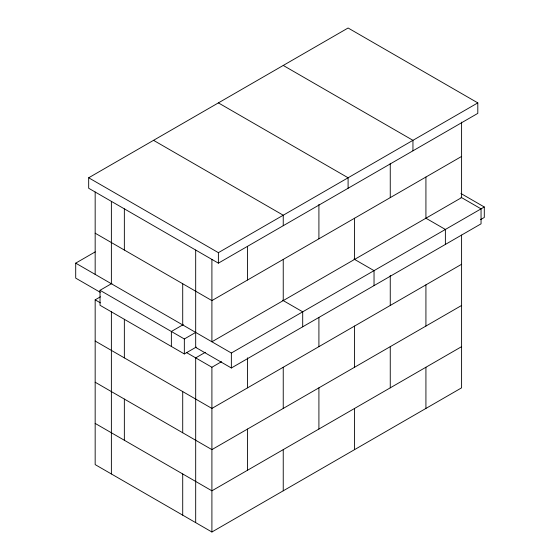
<?xml version="1.0" encoding="UTF-8"?>
<svg xmlns="http://www.w3.org/2000/svg" width="560" height="560" viewBox="0 0 560 560"><rect width="100%" height="100%" fill="white"/><g stroke="black" fill="none" stroke-linecap="round" stroke-linejoin="round"><path stroke-width="0.84" d="M88.676 177.779L348.096 28L477.806 102.886L477.806 113.372L218.386 263.151L88.676 188.258L88.676 177.779L218.386 252.665L477.806 102.886M100.226 292.285L75.705 278.124L75.705 263.151L95.228 251.874M196.231 347.088L184.338 353.948L100.023 305.277L100.023 290.297L111.916 283.43M461.594 235.095L461.594 387.842L211.904 532L95.165 464.604L95.165 299.845L100.422 296.807M461.594 156.436L211.904 300.594L95.165 233.191M183.26 324.618L171.367 331.485L171.367 346.465M100.023 290.297L184.338 338.975L195.685 332.423M205.352 352.303L195.685 357.882L195.685 522.641M75.705 263.151L231.357 353.017L484.295 206.983L484.295 217.469L480.522 219.646M186.676 352.681L211.904 367.241L221.564 361.669M195.685 250.04L195.685 347.396L231.357 367.99L481.054 223.832L481.054 208.859L460.985 197.274M461.594 264.271L211.904 408.436L95.165 341.033M461.594 305.466L211.904 449.624L95.165 382.221M461.594 346.654L211.904 490.812L95.165 423.409M283.241 65.443L412.951 140.329L412.951 150.815M460.915 193.487L484.295 206.983M426.062 218.295L445.382 229.453L445.382 244.426M218.386 102.886L348.096 177.779L348.096 188.258M153.531 140.329L283.241 215.222L283.241 225.701M353.976 259.056L374.038 270.641L374.038 285.614M282.632 300.244L302.701 311.829L302.701 326.802M95.165 299.845L100.324 302.82M461.594 122.108L461.594 197.624L211.904 341.782L211.904 259.406M425.922 177.03L425.922 218.218M425.922 284.865L425.922 326.06M425.922 367.248L425.922 408.436M390.257 163.296L390.257 197.624M390.257 275.429L390.257 305.459M390.257 346.654L390.257 387.842M354.585 218.218L354.585 259.406M354.585 326.053L354.585 367.248M354.585 408.436L354.585 449.624M318.913 204.484L318.913 238.812M318.913 317.478L318.913 346.654M318.913 387.842L318.913 429.03M283.241 259.406L283.241 300.594M283.241 367.248L283.241 408.436M283.241 449.624L283.241 490.812M247.569 246.533L247.569 280M247.569 357.805L247.569 387.842M247.569 429.03L247.569 470.218M231.357 353.017L231.357 367.99M218.386 252.665L218.386 263.151M211.904 367.241L211.904 532M184.338 338.975L184.338 353.948M182.714 283.745L182.714 324.933M182.714 391.58L182.714 432.775M182.714 473.963L182.714 515.151M124.348 208.852L124.348 250.047M124.348 319.27L124.348 357.882M124.348 399.07L124.348 440.265M111.377 201.369L111.377 283.745M111.377 311.78L111.377 473.963M95.165 192.003L95.165 274.386"/></g></svg>
